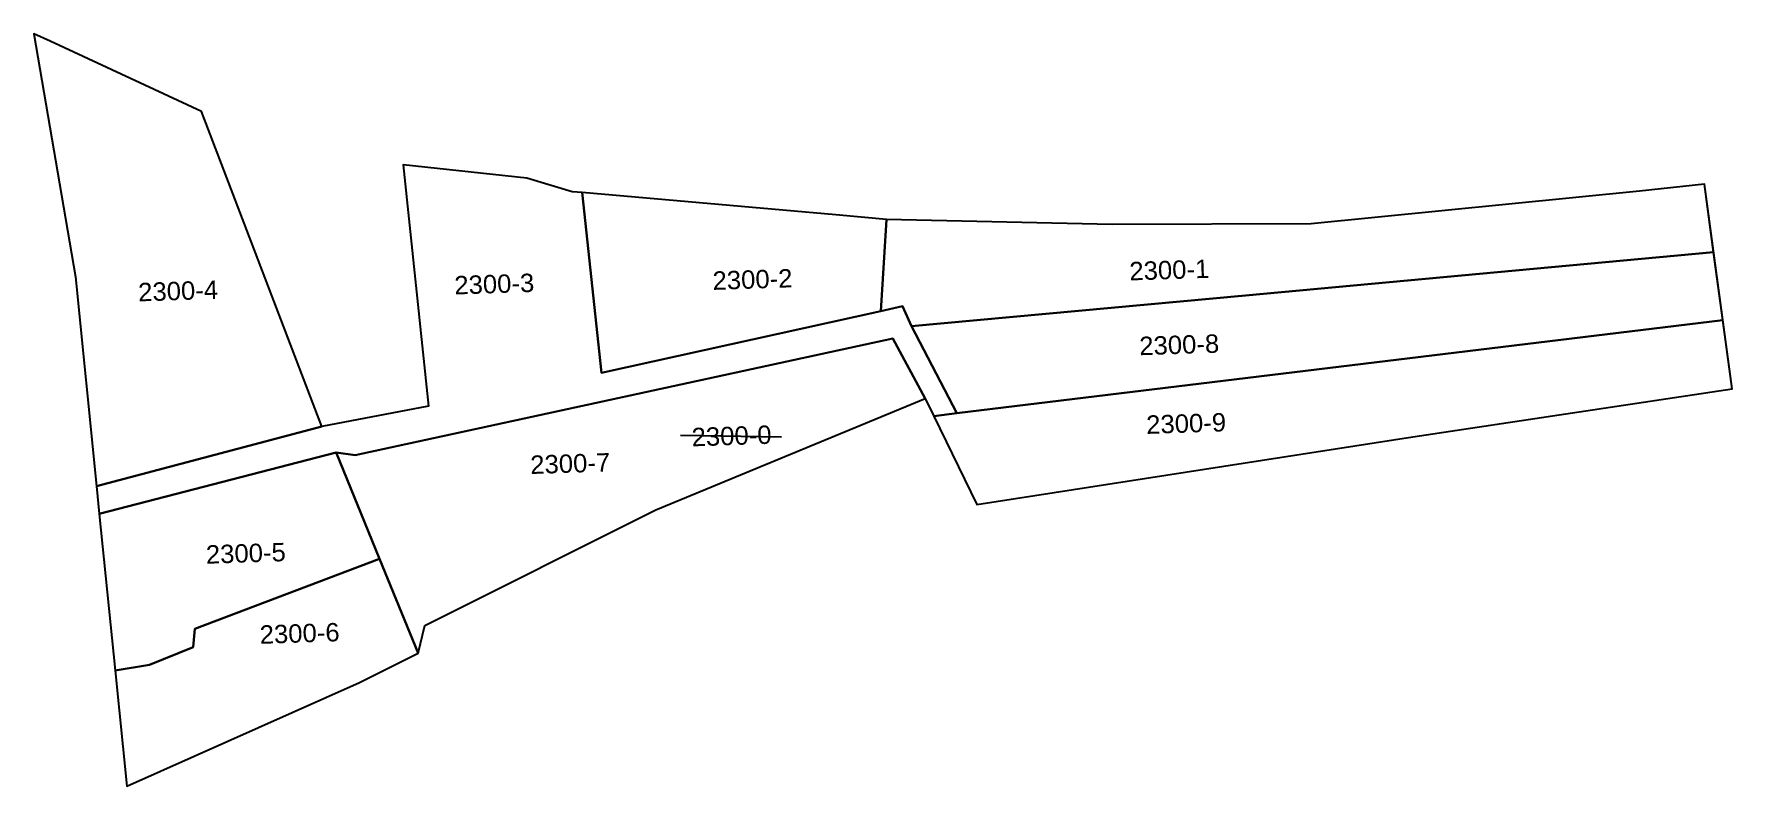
# Model space of a CAD drawing. Header units: metres. Extents: x 7524375 to 7524606, y 4692011 to 4692113.
import ezdxf

# ---------------------------------------------------------------- set-up
doc = ezdxf.new("R2010")
doc.units = ezdxf.units.M
for name, color, linetype, lineweight in [('Ndarjet', 1, 'Continuous', 0), ('Nr-Ri', 1, 'Continuous', 0), ('Parcela Baze', 7, 'Continuous', 0)]:
    doc.layers.add(name, color=color, linetype=linetype, lineweight=lineweight)
doc.layers.add('V-NODE', color=1, linetype='Continuous')
doc.styles.get("Standard").update_dxf_attribs({"font": 'arial.ttf'})

msp = doc.modelspace()

# ---------------------------------------------------------------- linework, layer by layer
at = {"layer": 'Ndarjet', "color": 1, "flags": 128}
for points in [[(7524452.24, 4692066.95), (7524449.65, 4692091.45)], [(7524491.02, 4692087.78), (7524490.24, 4692075.35)], [(7524494.42, 4692073.28), (7524539.86, 4692077.48), (7524603.55, 4692083.35)], [(7524493.2, 4692076), (7524490.24, 4692075.35), (7524452.24, 4692066.95)], [(7524493.2, 4692076), (7524494.42, 4692073.28), (7524500.62, 4692061.46)], [(7524497.47, 4692061.08), (7524500.62, 4692061.46), (7524604.8, 4692074.11)]]:
    msp.add_lwpolyline(points, dxfattribs=at)
for points, elevation in [([(7524383.94, 4692047.79), (7524416.18, 4692056.11), (7524418.75, 4692055.77), (7524491.88, 4692071.61), (7524496.31, 4692063.46)], 557.53), ([(7524383.57, 4692051.55), (7524414.2, 4692059.66)], 557.61), ([(7524416.18, 4692056.11), (7524422.08, 4692041.64), (7524427.31, 4692028.83)], 556.46), ([(7524422.08, 4692041.64), (7524396.92, 4692032.14), (7524396.69, 4692029.66), (7524390.78, 4692027.27), (7524386.09, 4692026.47)], 556.03)]:
    msp.add_lwpolyline(points, dxfattribs=dict(at, elevation=elevation))
at = {"layer": 'Nr-Ri', "flags": 128}
msp.add_lwpolyline([(7524375.05, 4692113.02), (7524377.27, 4692112.04), (7524397.85, 4692102.48), (7524414.2, 4692059.66), (7524428.71, 4692062.44), (7524425.27, 4692095.24), (7524442.08, 4692093.42), (7524448.26, 4692091.56), (7524449.65, 4692091.45), (7524484.16, 4692088.43), (7524491.02, 4692087.78), (7524521.73, 4692087.12), (7524548.8, 4692087.21), (7524593.45, 4692091.67), (7524602.31, 4692092.6), (7524606.06, 4692064.76), (7524562.63, 4692058.27), (7524503.32, 4692049.05), (7524496.31, 4692063.46), (7524459.65, 4692048.34), (7524428.22, 4692032.61), (7524427.31, 4692028.83), (7524419.32, 4692024.85), (7524387.68, 4692010.77), (7524380.69, 4692079.98), (7524375.05, 4692113.02)], dxfattribs=at)
at = {"layer": 'V-NODE'}
msp.add_line((7524463.01, 4692058.48), (7524476.74, 4692058.25), dxfattribs=at)
at = {"layer": 'V-NODE', "flags": 128}
for points in [[(7524397.85, 4692102.48), (7524377.27, 4692112.04), (7524375.05, 4692113.02), (7524380.69, 4692079.98), (7524383.56, 4692051.55), (7524414.2, 4692059.66)], [(7524449.65, 4692091.45), (7524448.26, 4692091.56), (7524442.08, 4692093.42), (7524425.27, 4692095.24), (7524428.71, 4692062.44), (7524414.2, 4692059.66), (7524383.56, 4692051.55), (7524383.94, 4692047.79), (7524416.18, 4692056.11), (7524418.75, 4692055.77), (7524491.88, 4692071.61), (7524496.31, 4692063.46), (7524497.47, 4692061.08), (7524500.62, 4692061.46), (7524494.42, 4692073.28), (7524493.2, 4692076), (7524490.24, 4692075.35), (7524452.24, 4692066.95)], [(7524603.55, 4692083.35), (7524602.31, 4692092.6), (7524593.45, 4692091.67), (7524548.8, 4692087.21), (7524521.73, 4692087.12), (7524491.02, 4692087.78), (7524490.24, 4692075.35), (7524493.2, 4692076), (7524494.42, 4692073.28), (7524539.86, 4692077.48)], [(7524491.02, 4692087.78), (7524484.16, 4692088.43), (7524449.65, 4692091.45), (7524452.24, 4692066.95), (7524490.24, 4692075.35)], [(7524604.8, 4692074.11), (7524603.55, 4692083.35), (7524539.86, 4692077.48), (7524494.42, 4692073.28), (7524500.62, 4692061.46)], [(7524562.63, 4692058.27), (7524606.06, 4692064.76), (7524604.8, 4692074.11), (7524500.62, 4692061.46), (7524497.47, 4692061.08), (7524503.32, 4692049.05)], [(7524459.65, 4692048.34), (7524496.31, 4692063.46), (7524491.88, 4692071.61), (7524418.75, 4692055.77), (7524416.18, 4692056.11), (7524422.08, 4692041.64), (7524427.31, 4692028.83), (7524428.22, 4692032.61)], [(7524416.18, 4692056.11), (7524383.94, 4692047.79), (7524386.09, 4692026.47), (7524390.78, 4692027.27), (7524396.69, 4692029.66), (7524396.92, 4692032.14), (7524422.08, 4692041.64)], [(7524422.08, 4692041.64), (7524396.92, 4692032.14), (7524396.69, 4692029.66), (7524390.78, 4692027.27), (7524386.09, 4692026.47), (7524387.68, 4692010.77), (7524419.32, 4692024.85), (7524427.31, 4692028.83)]]:
    msp.add_lwpolyline(points, close=True, dxfattribs=at)

# ---------------------------------------------------------------- texts
at = {"layer": 'Nr-Ri'}
for s, p in [('2300-2', (7524467.41, 4692078.22)), ('2300-1', (7524524.11, 4692079.51)), ('2300-4', (7524389.27, 4692076.66)), ('2300-3', (7524432.28, 4692077.6)), ('2300-8', (7524525.46, 4692069.34)), ('2300-9', (7524526.4, 4692058.64)), ('2300-7', (7524442.61, 4692053.19)), ('2300-5', (7524398.48, 4692040.99)), ('2300-6', (7524405.8, 4692030.1))]:
    msp.add_text(s, height=2.5, rotation=1.9083, dxfattribs=at).set_placement(p)
at = {"layer": 'Parcela Baze'}
msp.add_text('2300-0', height=2.5, rotation=1.9083, dxfattribs=at).set_placement((7524464.56, 4692056.95))

doc.saveas('drawing.dxf')
